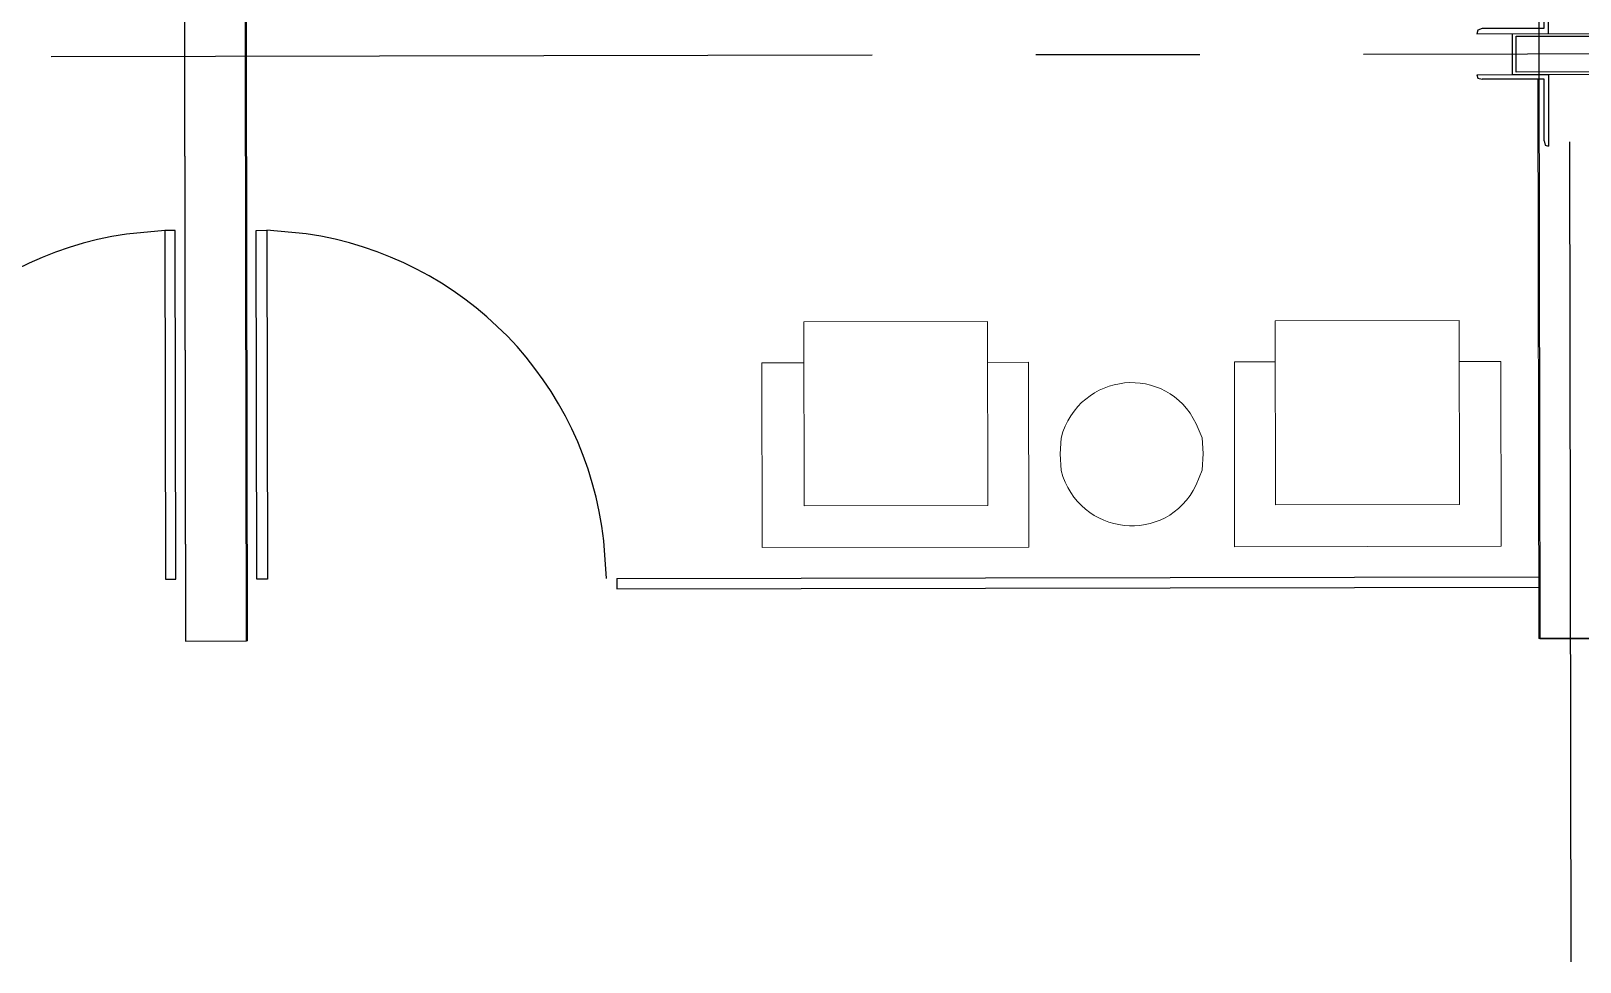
# Model space of a CAD drawing. Header units: inches. Extents: x 6322 to 85903, y -36042 to 7673.
# Drawn here: x 61638.7 to 61789.5, y 5759 to 5849.7 of the extents above; entities that cross this region are included whole.
import ezdxf

# ---------------------------------------------------------------- set-up
doc = ezdxf.new("R2010")
doc.units = ezdxf.units.IN
doc.header["$LTSCALE"] = 10
doc.linetypes.add('Amconstr', pattern=[9999, 9999, 0])
doc.layers.add('new partion wall', color=1, linetype='Continuous')

# ---------------------------------------------------------------- blocks, each defined once
blk = doc.blocks.new('pdf plan')
at = {"color": 7, "linetype": 'Continuous', "lineweight": -2, "true_color": 0x000007}
for p, q in [((302.445, 408.636), (301.717, 408.57)), ((305.125, 408.57), (304.38, 408.636)), ((310.814, 402.02), (310.765, 402.731))]:
    blk.add_line(p, q, dxfattribs=at)
at = {"color": 7, "linetype": 'Continuous', "lineweight": 13, "true_color": 0x000007}
for points in [[(302.826, 437.631), (302.826, 400.846), (302.826, 400.846)], [(304, 437.631), (304, 400.846), (304, 400.846)], [(302.826, 400.846), (304, 400.846), (304, 400.846)]]:
    blk.add_lwpolyline(points, dxfattribs=at)
at = {"color": 7, "linetype": 'Continuous', "lineweight": -2, "true_color": 0x000007}
for points in [[(327.454, 412.424), (327.371, 412.391), (327.354, 412.325), (328.711, 412.325), (328.711, 413.697), (328.644, 413.664), (328.628, 413.598), (328.628, 412.424)], [(330.166, 412.325), (330.166, 411.547), (328.032, 411.547), (328.032, 412.325)], [(330.116, 412.275), (330.116, 411.597), (328.099, 411.597), (328.099, 412.275)], [(302.445, 408.636), (302.445, 402.02), (302.644, 402.02), (302.644, 408.636)], [(304.38, 408.636), (304.38, 402.02), (304.182, 402.02), (304.182, 408.636)]]:
    blk.add_lwpolyline(points, close=True, dxfattribs=at)
for points in [[(300.295, 411.944), (315.876, 411.944), (315.876, 411.944)], [(318.985, 411.944), (322.095, 411.944), (322.095, 411.944)], [(325.204, 411.944), (340.768, 411.944), (340.768, 411.944)], [(327.354, 411.547), (327.371, 411.481), (327.454, 411.464)], [(327.354, 411.547), (328.711, 411.547), (328.711, 410.191)], [(328.628, 410.29), (328.628, 411.464), (327.454, 411.464)], [(328.628, 410.29), (328.644, 410.207), (328.711, 410.191)], [(329.108, 410.274), (329.108, 394.71), (329.108, 394.71)], [(311.013, 402.02), (311.013, 401.822), (328.512, 401.822)], [(311.013, 402.02), (328.512, 402.02), (328.512, 402.02)]]:
    blk.add_lwpolyline(points, dxfattribs=at)
at = {"color": 7, "linetype": 'Continuous', "lineweight": 13}
blk.add_lwpolyline([(328.512, 411.464), (328.512, 400.846)], dxfattribs=at)
at = {"color": 7, "linetype": 'Continuous', "lineweight": 9, "true_color": 0x000007}
for points in [[(318.059, 406.883), (318.059, 403.393), (314.569, 403.393), (314.569, 406.883)], [(327.007, 406.883), (327.007, 403.393), (323.517, 403.393), (323.517, 406.883)]]:
    blk.add_lwpolyline(points, close=True, dxfattribs=at)
for points in [[(318.836, 406.106), (318.836, 402.599), (313.775, 402.599), (313.775, 406.106)], [(313.775, 406.106), (314.569, 406.106), (314.569, 406.106)], [(318.059, 406.106), (318.836, 406.106), (318.836, 406.106)], [(327.801, 406.106), (327.801, 402.599), (322.74, 402.599), (322.74, 406.106), (323.517, 406.106)], [(327.007, 406.106), (327.801, 406.106), (327.801, 406.106)], [(322.144, 404.369), (322.128, 404.667), (322.012, 404.931)], [(319.448, 404.667), (319.432, 404.369), (319.448, 404.055)], [(322.012, 403.773), (322.128, 404.055), (322.144, 404.369)]]:
    blk.add_lwpolyline(points, dxfattribs=at)
at = {"color": 7, "linetype": 'Continuous', "lineweight": -2, "true_color": 0x000007}
for points in [[(301.717, 408.57), (298.74, 408.14), (296.375, 405.742), (296.061, 402.731)], [(310.765, 402.731), (310.434, 405.758), (308.118, 408.123), (305.125, 408.57)]]:
    blk.add_open_spline(points, degree=3, dxfattribs=at)
at = {"color": 7, "linetype": 'Continuous', "lineweight": 9, "true_color": 0x000007}
for points in [[(322.012, 404.931), (321.466, 406.089), (319.796, 405.94), (319.448, 404.667)], [(319.448, 404.055), (319.779, 402.798), (321.45, 402.616), (322.012, 403.773)]]:
    blk.add_open_spline(points, degree=3, dxfattribs=at)
at = {"layer": 'new partion wall'}
blk.add_line((329.686, 400.846), (328.512, 400.846), dxfattribs=at)
for points in [[(302.826, 437.668), (302.826, 400.846), (303.983, 400.846), (303.983, 437.631), (302.826, 437.631)], [(328.529, 437.668), (328.529, 400.846), (329.686, 400.846), (329.686, 437.631), (328.529, 437.631)]]:
    blk.add_lwpolyline(points, dxfattribs=at)

msp = doc.modelspace()

# ---------------------------------------------------------------- block references
at = {"linetype": 'Amconstr', "lineweight": 25, "xscale": 5.131858713091743, "yscale": 5.131858713091743, "zscale": 5.131858713091743, "rotation": 0.100856521769071}
msp.add_blockref('pdf plan', (60103.28593, 3730.46186), dxfattribs=at)

doc.saveas('drawing.dxf')
